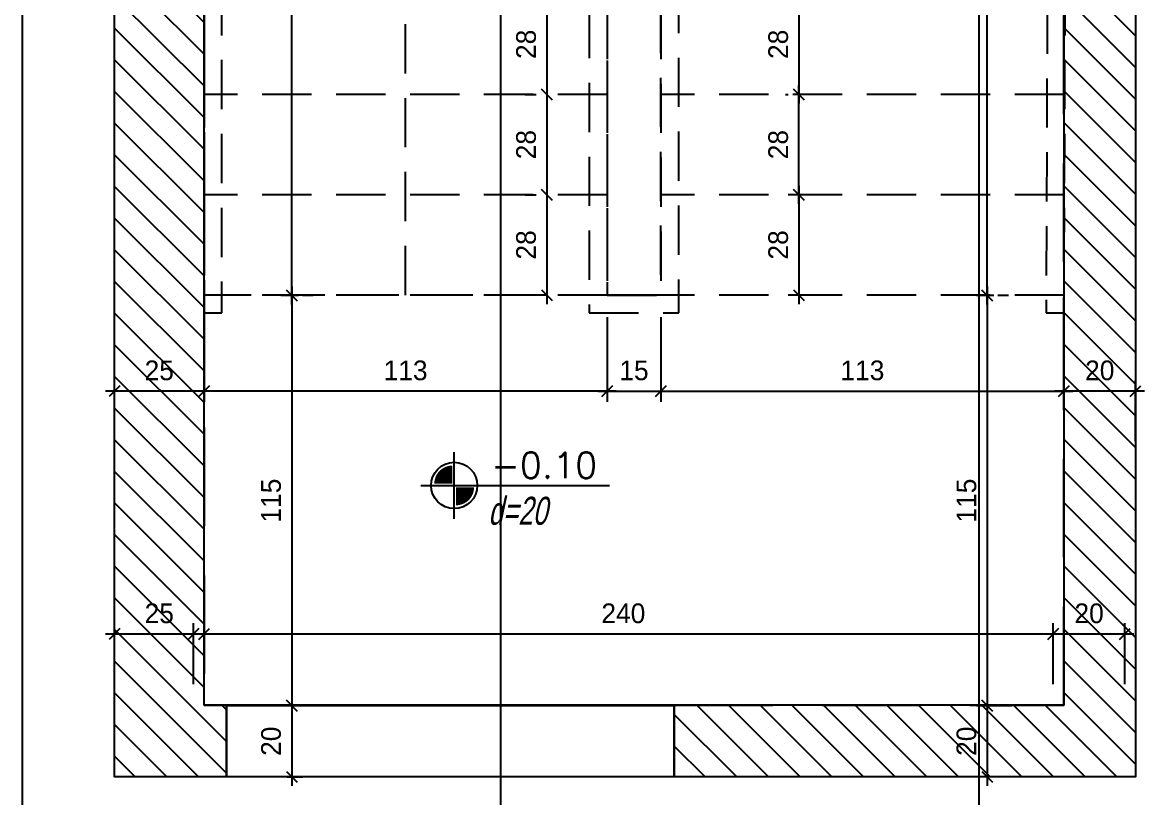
# Model space of a CAD drawing. Header units: inches. Extents: x -5298 to 11252, y 8210 to 22495.
# Drawn here: x 9445.4 to 9758.6, y 12667.8 to 12884.2 of the extents above; entities that cross this region are included whole.
import ezdxf
from ezdxf.enums import TextEntityAlignment as Align

# ---------------------------------------------------------------- set-up
doc = ezdxf.new("R2010")
doc.units = ezdxf.units.IN
doc.header["$LTSCALE"] = 55
doc.header["$MEASUREMENT"] = 0
doc.linetypes.add('DASHED2', pattern=[0.375, 0.25, -0.125])
doc.linetypes.add('HIDDEN', pattern=[0.375, 0.25, -0.125])
doc.layers.get('Defpoints').update_dxf_attribs({"color": 40})
for name, color, linetype in [('BEAM', 3, 'Continuous'), ('D7', 2, 'Continuous'), ('dim', 2, 'Continuous'), ('dim-50-v', 2, 'Continuous'), ('ENG_beton nifsak', 4, 'Continuous'), ('ENG_beton ole', 3, 'DASHED2'), ('HATCH', 8, 'Continuous'), ('V', 1, 'Continuous')]:
    doc.layers.add(name, color=color, linetype=linetype)
doc.styles.add('AA', font='hebtxt', dxfattribs={"width": 0.8, "oblique": 8})
doc.styles.add('HEBTXT', font='hebtxt-weld.shx')
doc.styles.add('ROMANS', font='romans')
doc.dimstyles.new('25', dxfattribs={"dimtxt": 5.5, "dimasz": 3, "dimexe": 3, "dimexo": 6, "dimgap": 3, "dimtad": 1, "dimdec": 0, "dimrnd": 0.5, "dimtxsty": 'HEBTXT', "dimblk1": 'OBLIQUE', "dimblk2": 'OBLIQUE', "dimsah": 1, "dimcen": 1, "dimdle": 2.5, "dimclre": 9, "dimclrt": 3, "dimazin": 3, "dimtfac": 1, "dimtdec": 0, "dimtix": 1, "dimtmove": 2, "dimatfit": 3, "dimldrblk": 'OBLIQUE'})

# ---------------------------------------------------------------- blocks, each defined once
blk = doc.blocks.new('_OBLIQUE')
at = {"color": 0, "linetype": 'ByBlock'}
blk.add_line((-0.5, -0.5), (0.5, 0.5), dxfattribs=at)
blk = doc.blocks.new('*D281')
at = {"layer": 'Defpoints', "color": 0, "linetype": 'Continuous', "transparency": 16777216}
for p in [(9471.08, 12713.48), (9471.08, 12693.48), (9496.08, 12693.48)]:
    blk.add_point(p, dxfattribs=at)
at = {"layer": 'dim-50-v', "color": 9, "linetype": 'Continuous', "lineweight": -2, "transparency": 16777216}
for p, q in [((9471.08, 12699.48), (9471.08, 12716.48)), ((9496.08, 12699.48), (9496.08, 12716.48))]:
    blk.add_line(p, q, dxfattribs=at)
at = {"layer": 'dim-50-v', "color": 0, "linetype": 'Continuous', "lineweight": -2, "transparency": 16777216}
blk.add_line((9498.58, 12713.48), (9468.58, 12713.48), dxfattribs=at)
at = {"layer": 'dim-50-v', "color": 0, "linetype": 'Continuous', "lineweight": -2, "transparency": 16777216, "xscale": 3, "yscale": 3, "zscale": 3, "rotation": 180}
blk.add_blockref('_OBLIQUE', (9471.08, 12713.48), dxfattribs=at)
at = {"layer": 'dim-50-v', "color": 0, "linetype": 'Continuous', "lineweight": -2, "transparency": 16777216, "xscale": 3, "yscale": 3, "zscale": 3}
blk.add_blockref('_OBLIQUE', (9496.08, 12713.48), dxfattribs=at)
at = {"layer": 'dim-50-v', "color": 3, "linetype": 'Continuous', "transparency": 16777216, "insert": (9483.58, 12719.23), "char_height": 5.5, "attachment_point": 5, "style": 'HEBTXT'}
blk.add_mtext('\\A1;25', dxfattribs=at)
blk = doc.blocks.new('*D282')
at = {"layer": 'Defpoints', "color": 0, "linetype": 'Continuous', "transparency": 16777216}
for p in [(9493.11, 12713.48), (9493.11, 12693.48, 0), (9733.11, 12693.48, 0)]:
    blk.add_point(p, dxfattribs=at)
at = {"layer": 'dim-50-v', "color": 9, "linetype": 'Continuous', "lineweight": -2, "transparency": 16777216}
for p, q in [((9493.11, 12699.48), (9493.11, 12716.48)), ((9733.11, 12699.48), (9733.11, 12716.48))]:
    blk.add_line(p, q, dxfattribs=at)
at = {"layer": 'dim-50-v', "color": 0, "linetype": 'Continuous', "lineweight": -2, "transparency": 16777216}
blk.add_line((9735.61, 12713.48), (9490.61, 12713.48), dxfattribs=at)
at = {"layer": 'dim-50-v', "color": 0, "linetype": 'Continuous', "lineweight": -2, "transparency": 16777216, "xscale": 3, "yscale": 3, "zscale": 3, "rotation": 180}
blk.add_blockref('_OBLIQUE', (9493.11, 12713.48), dxfattribs=at)
at = {"layer": 'dim-50-v', "color": 0, "linetype": 'Continuous', "lineweight": -2, "transparency": 16777216, "xscale": 3, "yscale": 3, "zscale": 3}
blk.add_blockref('_OBLIQUE', (9733.11, 12713.48), dxfattribs=at)
at = {"layer": 'dim-50-v', "color": 3, "linetype": 'Continuous', "transparency": 16777216, "insert": (9613.11, 12719.23), "char_height": 5.5, "attachment_point": 5, "style": 'HEBTXT'}
blk.add_mtext('\\A1;240', dxfattribs=at)
blk = doc.blocks.new('*D283')
at = {"layer": 'Defpoints', "color": 0, "linetype": 'Continuous', "transparency": 16777216}
for p in [(9733.11, 12713.48), (9733.11, 12693.48, 0), (9753.11, 12693.48)]:
    blk.add_point(p, dxfattribs=at)
at = {"layer": 'dim-50-v', "color": 9, "linetype": 'Continuous', "lineweight": -2, "transparency": 16777216}
for p, q in [((9733.11, 12699.48), (9733.11, 12716.48)), ((9753.11, 12699.48), (9753.11, 12716.48))]:
    blk.add_line(p, q, dxfattribs=at)
at = {"layer": 'dim-50-v', "color": 0, "linetype": 'Continuous', "lineweight": -2, "transparency": 16777216}
blk.add_line((9755.61, 12713.48), (9730.61, 12713.48), dxfattribs=at)
at = {"layer": 'dim-50-v', "color": 0, "linetype": 'Continuous', "lineweight": -2, "transparency": 16777216, "xscale": 3, "yscale": 3, "zscale": 3, "rotation": 180}
blk.add_blockref('_OBLIQUE', (9733.11, 12713.48), dxfattribs=at)
at = {"layer": 'dim-50-v', "color": 0, "linetype": 'Continuous', "lineweight": -2, "transparency": 16777216, "xscale": 3, "yscale": 3, "zscale": 3}
blk.add_blockref('_OBLIQUE', (9753.11, 12713.48), dxfattribs=at)
at = {"layer": 'dim-50-v', "color": 3, "linetype": 'Continuous', "transparency": 16777216, "insert": (9743.11, 12719.23), "char_height": 5.5, "attachment_point": 5, "style": 'HEBTXT'}
blk.add_mtext('\\A1;20', dxfattribs=at)
blk = doc.blocks.new('*D284')
at = {"layer": 'Defpoints', "color": 0, "linetype": 'Continuous', "transparency": 16777216}
for p in [(9714.64, 13031.98), (9714.64, 13031.98), (9714.64, 12807.98)]:
    blk.add_point(p, dxfattribs=at)
at = {"layer": 'dim-50-v', "color": 0, "linetype": 'Continuous', "lineweight": -2, "transparency": 16777216}
blk.add_line((9714.64, 12805.48), (9714.64, 13034.48), dxfattribs=at)
at = {"layer": 'dim-50-v', "color": 9, "linetype": 'Continuous', "lineweight": -2, "transparency": 16777216}
for p, q in [((9720.64, 13031.98), (9717.64, 13031.98)), ((9720.64, 12807.98), (9717.64, 12807.98))]:
    blk.add_line(p, q, dxfattribs=at)
at = {"layer": 'dim-50-v', "color": 0, "linetype": 'Continuous', "lineweight": -2, "transparency": 16777216, "xscale": 3, "yscale": 3, "zscale": 3}
for p, rotation in [((9714.64, 13031.98), 90), ((9714.64, 12807.98), 270)]:
    blk.add_blockref('_OBLIQUE', p, dxfattribs=dict(at, rotation=rotation))
at = {"layer": 'dim-50-v', "color": 3, "linetype": 'Continuous', "transparency": 16777216, "insert": (9708.89, 12919.98), "char_height": 5.5, "attachment_point": 5, "rotation": 90, "style": 'HEBTXT'}
blk.add_mtext('\\A1;8*28=224', dxfattribs=at)
blk = doc.blocks.new('*D286')
at = {"layer": 'Defpoints', "color": 0, "linetype": 'Continuous', "transparency": 16777216}
for p in [(9722.56, 12807.98, 0), (9714.64, 12693.48), (9727.56, 12693.48, 0)]:
    blk.add_point(p, dxfattribs=at)
at = {"layer": 'dim-50-v', "color": 0, "linetype": 'Continuous', "lineweight": -2, "transparency": 16777216}
blk.add_line((9714.64, 12810.48), (9714.64, 12690.98), dxfattribs=at)
at = {"layer": 'dim-50-v', "color": 9, "linetype": 'Continuous', "lineweight": -2, "transparency": 16777216}
for p, q in [((9716.56, 12807.98), (9711.64, 12807.98)), ((9721.56, 12693.48), (9711.64, 12693.48))]:
    blk.add_line(p, q, dxfattribs=at)
at = {"layer": 'dim-50-v', "color": 0, "linetype": 'Continuous', "lineweight": -2, "transparency": 16777216, "xscale": 3, "yscale": 3, "zscale": 3}
for p, rotation in [((9714.64, 12807.98), 90), ((9714.64, 12693.48), 270)]:
    blk.add_blockref('_OBLIQUE', p, dxfattribs=dict(at, rotation=rotation))
at = {"layer": 'dim-50-v', "color": 3, "linetype": 'Continuous', "transparency": 16777216, "insert": (9708.89, 12750.73), "char_height": 5.5, "attachment_point": 5, "rotation": 90, "style": 'HEBTXT'}
blk.add_mtext('\\A1;115', dxfattribs=at)
blk = doc.blocks.new('*D287')
at = {"layer": 'Defpoints', "color": 0, "linetype": 'Continuous', "transparency": 16777216}
for p in [(9520.55, 13031.98), (9520.55, 13031.98), (9520.55, 12807.98)]:
    blk.add_point(p, dxfattribs=at)
at = {"layer": 'dim-50-v', "color": 0, "linetype": 'Continuous', "lineweight": -2, "transparency": 16777216}
blk.add_line((9520.55, 12805.48), (9520.55, 13034.48), dxfattribs=at)
at = {"layer": 'dim-50-v', "color": 9, "linetype": 'Continuous', "lineweight": -2, "transparency": 16777216}
for p, q in [((9526.55, 13031.98), (9523.55, 13031.98)), ((9526.55, 12807.98), (9523.55, 12807.98))]:
    blk.add_line(p, q, dxfattribs=at)
at = {"layer": 'dim-50-v', "color": 0, "linetype": 'Continuous', "lineweight": -2, "transparency": 16777216, "xscale": 3, "yscale": 3, "zscale": 3}
for p, rotation in [((9520.55, 13031.98), 90), ((9520.55, 12807.98), 270)]:
    blk.add_blockref('_OBLIQUE', p, dxfattribs=dict(at, rotation=rotation))
at = {"layer": 'dim-50-v', "color": 3, "linetype": 'Continuous', "transparency": 16777216, "insert": (9514.8, 12919.98), "char_height": 5.5, "attachment_point": 5, "rotation": 90, "style": 'HEBTXT'}
blk.add_mtext('\\A1;8*28=224', dxfattribs=at)
blk = doc.blocks.new('*D289')
at = {"layer": 'Defpoints', "color": 0, "linetype": 'Continuous', "transparency": 16777216}
for p in [(9528.46, 12807.98, 0), (9520.55, 12693.48), (9533.47, 12693.48, 0)]:
    blk.add_point(p, dxfattribs=at)
at = {"layer": 'dim-50-v', "color": 0, "linetype": 'Continuous', "lineweight": -2, "transparency": 16777216}
blk.add_line((9520.55, 12810.48), (9520.55, 12690.98), dxfattribs=at)
at = {"layer": 'dim-50-v', "color": 9, "linetype": 'Continuous', "lineweight": -2, "transparency": 16777216}
for p, q in [((9522.46, 12807.98), (9517.55, 12807.98)), ((9527.47, 12693.48), (9517.55, 12693.48))]:
    blk.add_line(p, q, dxfattribs=at)
at = {"layer": 'dim-50-v', "color": 0, "linetype": 'Continuous', "lineweight": -2, "transparency": 16777216, "xscale": 3, "yscale": 3, "zscale": 3}
for p, rotation in [((9520.55, 12807.98), 90), ((9520.55, 12693.48), 270)]:
    blk.add_blockref('_OBLIQUE', p, dxfattribs=dict(at, rotation=rotation))
at = {"layer": 'dim-50-v', "color": 3, "linetype": 'Continuous', "transparency": 16777216, "insert": (9514.8, 12750.73), "char_height": 5.5, "attachment_point": 5, "rotation": 90, "style": 'HEBTXT'}
blk.add_mtext('\\A1;115', dxfattribs=at)
blk = doc.blocks.new('*D290')
at = {"layer": 'Defpoints', "color": 0, "linetype": 'Continuous', "transparency": 16777216}
for p in [(9496.08, 12807.98, 0), (9471.08, 12781.3), (9471.08, 12761.3)]:
    blk.add_point(p, dxfattribs=at)
at = {"layer": 'dim-50-v', "color": 9, "linetype": 'Continuous', "lineweight": -2, "transparency": 16777216}
for p, q in [((9496.08, 12801.98), (9496.08, 12778.3)), ((9471.08, 12767.3), (9471.08, 12784.3))]:
    blk.add_line(p, q, dxfattribs=at)
at = {"layer": 'dim-50-v', "color": 0, "linetype": 'Continuous', "lineweight": -2, "transparency": 16777216}
blk.add_line((9498.58, 12781.3), (9468.58, 12781.3), dxfattribs=at)
at = {"layer": 'dim-50-v', "color": 0, "linetype": 'Continuous', "lineweight": -2, "transparency": 16777216, "xscale": 3, "yscale": 3, "zscale": 3, "rotation": 180}
blk.add_blockref('_OBLIQUE', (9471.08, 12781.3), dxfattribs=at)
at = {"layer": 'dim-50-v', "color": 0, "linetype": 'Continuous', "lineweight": -2, "transparency": 16777216, "xscale": 3, "yscale": 3, "zscale": 3}
blk.add_blockref('_OBLIQUE', (9496.08, 12781.3), dxfattribs=at)
at = {"layer": 'dim-50-v', "color": 3, "linetype": 'Continuous', "transparency": 16777216, "insert": (9483.58, 12787.05), "char_height": 5.5, "attachment_point": 5, "style": 'HEBTXT'}
blk.add_mtext('\\A1;25', dxfattribs=at)
blk = doc.blocks.new('*D291')
at = {"layer": 'Defpoints', "color": 0, "linetype": 'Continuous', "transparency": 16777216}
for p in [(9496.08, 12807.98, 0), (9608.58, 12807.98, 0), (9496.08, 12781.3)]:
    blk.add_point(p, dxfattribs=at)
at = {"layer": 'dim-50-v', "color": 9, "linetype": 'Continuous', "lineweight": -2, "transparency": 16777216}
for p, q in [((9496.08, 12801.98), (9496.08, 12778.3)), ((9608.58, 12801.98), (9608.58, 12778.3))]:
    blk.add_line(p, q, dxfattribs=at)
at = {"layer": 'dim-50-v', "color": 0, "linetype": 'Continuous', "lineweight": -2, "transparency": 16777216}
blk.add_line((9611.08, 12781.3), (9493.58, 12781.3), dxfattribs=at)
at = {"layer": 'dim-50-v', "color": 0, "linetype": 'Continuous', "lineweight": -2, "transparency": 16777216, "xscale": 3, "yscale": 3, "zscale": 3, "rotation": 180}
blk.add_blockref('_OBLIQUE', (9496.08, 12781.3), dxfattribs=at)
at = {"layer": 'dim-50-v', "color": 0, "linetype": 'Continuous', "lineweight": -2, "transparency": 16777216, "xscale": 3, "yscale": 3, "zscale": 3}
blk.add_blockref('_OBLIQUE', (9608.58, 12781.3), dxfattribs=at)
at = {"layer": 'dim-50-v', "color": 3, "linetype": 'Continuous', "transparency": 16777216, "insert": (9552.33, 12787.05), "char_height": 5.5, "attachment_point": 5, "style": 'HEBTXT'}
blk.add_mtext('\\A1;113', dxfattribs=at)
blk = doc.blocks.new('*D292')
at = {"layer": 'Defpoints', "color": 0, "linetype": 'Continuous', "transparency": 16777216}
for p in [(9736.08, 12807.98, 0), (9736.08, 12781.3), (9756.08, 12761.3)]:
    blk.add_point(p, dxfattribs=at)
at = {"layer": 'dim-50-v', "color": 9, "linetype": 'Continuous', "lineweight": -2, "transparency": 16777216}
for p, q in [((9736.08, 12801.98), (9736.08, 12778.3)), ((9756.08, 12767.3), (9756.08, 12784.3))]:
    blk.add_line(p, q, dxfattribs=at)
at = {"layer": 'dim-50-v', "color": 0, "linetype": 'Continuous', "lineweight": -2, "transparency": 16777216}
blk.add_line((9758.58, 12781.3), (9733.58, 12781.3), dxfattribs=at)
at = {"layer": 'dim-50-v', "color": 0, "linetype": 'Continuous', "lineweight": -2, "transparency": 16777216, "xscale": 3, "yscale": 3, "zscale": 3, "rotation": 180}
blk.add_blockref('_OBLIQUE', (9736.08, 12781.3), dxfattribs=at)
at = {"layer": 'dim-50-v', "color": 0, "linetype": 'Continuous', "lineweight": -2, "transparency": 16777216, "xscale": 3, "yscale": 3, "zscale": 3}
blk.add_blockref('_OBLIQUE', (9756.08, 12781.3), dxfattribs=at)
at = {"layer": 'dim-50-v', "color": 3, "linetype": 'Continuous', "transparency": 16777216, "insert": (9746.08, 12787.05), "char_height": 5.5, "attachment_point": 5, "style": 'HEBTXT'}
blk.add_mtext('\\A1;20', dxfattribs=at)
blk = doc.blocks.new('*D293')
at = {"layer": 'Defpoints', "color": 0, "linetype": 'Continuous', "transparency": 16777216}
for p in [(9608.58, 12807.98, 0), (9623.58, 12807.98, 0), (9623.58, 12781.3)]:
    blk.add_point(p, dxfattribs=at)
at = {"layer": 'dim-50-v', "color": 9, "linetype": 'Continuous', "lineweight": -2, "transparency": 16777216}
for p, q in [((9608.58, 12801.98), (9608.58, 12778.3)), ((9623.58, 12801.98), (9623.58, 12778.3))]:
    blk.add_line(p, q, dxfattribs=at)
at = {"layer": 'dim-50-v', "color": 0, "linetype": 'Continuous', "lineweight": -2, "transparency": 16777216}
blk.add_line((9606.08, 12781.3), (9626.08, 12781.3), dxfattribs=at)
at = {"layer": 'dim-50-v', "color": 0, "linetype": 'Continuous', "lineweight": -2, "transparency": 16777216, "xscale": 3, "yscale": 3, "zscale": 3, "rotation": 180}
blk.add_blockref('_OBLIQUE', (9608.58, 12781.3), dxfattribs=at)
at = {"layer": 'dim-50-v', "color": 0, "linetype": 'Continuous', "lineweight": -2, "transparency": 16777216, "xscale": 3, "yscale": 3, "zscale": 3}
blk.add_blockref('_OBLIQUE', (9623.58, 12781.3), dxfattribs=at)
at = {"layer": 'dim-50-v', "color": 3, "linetype": 'Continuous', "transparency": 16777216, "insert": (9616.08, 12787.05), "char_height": 5.5, "attachment_point": 5, "style": 'HEBTXT'}
blk.add_mtext('\\A1;15', dxfattribs=at)
blk = doc.blocks.new('*D294')
at = {"layer": 'Defpoints', "color": 0, "linetype": 'Continuous', "transparency": 16777216}
for p in [(9623.58, 12807.98, 0), (9736.08, 12807.98, 0), (9736.08, 12781.3)]:
    blk.add_point(p, dxfattribs=at)
at = {"layer": 'dim-50-v', "color": 9, "linetype": 'Continuous', "lineweight": -2, "transparency": 16777216}
for p, q in [((9623.58, 12801.98), (9623.58, 12778.3)), ((9736.08, 12801.98), (9736.08, 12778.3))]:
    blk.add_line(p, q, dxfattribs=at)
at = {"layer": 'dim-50-v', "color": 0, "linetype": 'Continuous', "lineweight": -2, "transparency": 16777216}
blk.add_line((9621.08, 12781.3), (9738.58, 12781.3), dxfattribs=at)
at = {"layer": 'dim-50-v', "color": 0, "linetype": 'Continuous', "lineweight": -2, "transparency": 16777216, "xscale": 3, "yscale": 3, "zscale": 3, "rotation": 180}
blk.add_blockref('_OBLIQUE', (9623.58, 12781.3), dxfattribs=at)
at = {"layer": 'dim-50-v', "color": 0, "linetype": 'Continuous', "lineweight": -2, "transparency": 16777216, "xscale": 3, "yscale": 3, "zscale": 3}
blk.add_blockref('_OBLIQUE', (9736.08, 12781.3), dxfattribs=at)
at = {"layer": 'dim-50-v', "color": 3, "linetype": 'Continuous', "transparency": 16777216, "insert": (9679.83, 12787.05), "char_height": 5.5, "attachment_point": 5, "style": 'HEBTXT'}
blk.add_mtext('\\A1;113', dxfattribs=at)
blk = doc.blocks.new('*D295')
at = {"layer": 'Defpoints', "color": 0, "linetype": 'Continuous', "transparency": 16777216}
for p in [(9727.56, 12693.48, 0), (9712.94, 12673.61, 0), (9714.64, 12673.61)]:
    blk.add_point(p, dxfattribs=at)
at = {"layer": 'dim-50-v', "color": 0, "linetype": 'Continuous', "lineweight": -2, "transparency": 16777216}
blk.add_line((9714.64, 12695.98), (9714.64, 12671.11), dxfattribs=at)
at = {"layer": 'dim-50-v', "color": 9, "linetype": 'Continuous', "lineweight": -2, "transparency": 16777216}
for p, q in [((9721.56, 12693.48), (9711.64, 12693.48)), ((9718.94, 12673.61), (9717.64, 12673.61))]:
    blk.add_line(p, q, dxfattribs=at)
at = {"layer": 'dim-50-v', "color": 0, "linetype": 'Continuous', "lineweight": -2, "transparency": 16777216, "xscale": 3, "yscale": 3, "zscale": 3}
for p, rotation in [((9714.64, 12693.48), 90), ((9714.64, 12673.61), 270)]:
    blk.add_blockref('_OBLIQUE', p, dxfattribs=dict(at, rotation=rotation))
at = {"layer": 'dim-50-v', "color": 3, "linetype": 'Continuous', "transparency": 16777216, "insert": (9708.89, 12683.55), "char_height": 5.5, "attachment_point": 5, "rotation": 90, "style": 'HEBTXT'}
blk.add_mtext('\\A1;20', dxfattribs=at)
blk = doc.blocks.new('*D297')
at = {"layer": 'Defpoints', "color": 0, "linetype": 'Continuous', "transparency": 16777216}
for p in [(9533.47, 12693.48, 0), (9513.26, 12673.61, 0), (9520.55, 12673.61, 0)]:
    blk.add_point(p, dxfattribs=at)
at = {"layer": 'dim-50-v', "color": 0, "linetype": 'Continuous', "lineweight": -2, "transparency": 16777216}
blk.add_line((9520.55, 12695.98, 0), (9520.55, 12671.11, 0), dxfattribs=at)
at = {"layer": 'dim-50-v', "color": 9, "linetype": 'Continuous', "lineweight": -2, "transparency": 16777216}
for p, q in [((9527.47, 12693.48, 0), (9517.55, 12693.48, 0)), ((9519.26, 12673.61, 0), (9523.55, 12673.61, 0))]:
    blk.add_line(p, q, dxfattribs=at)
at = {"layer": 'dim-50-v', "color": 0, "linetype": 'Continuous', "lineweight": -2, "transparency": 16777216, "xscale": 3, "yscale": 3, "zscale": 3}
for p, rotation in [((9520.55, 12693.48, 0), 90), ((9520.55, 12673.61, 0), 270)]:
    blk.add_blockref('_OBLIQUE', p, dxfattribs=dict(at, rotation=rotation))
at = {"layer": 'dim-50-v', "color": 3, "linetype": 'Continuous', "transparency": 16777216, "insert": (9514.8, 12683.55, 0), "char_height": 5.5, "attachment_point": 5, "rotation": 90, "style": 'HEBTXT'}
blk.add_mtext('\\A1;20', dxfattribs=at)
blk = doc.blocks.new('*D303')
at = {"layer": 'Defpoints', "color": 0, "linetype": 'Continuous', "transparency": 16777216}
for p in [(9588.82, 12892.11, 0), (9591.73, 12864.11, 0), (9591.73, 12864.11)]:
    blk.add_point(p, dxfattribs=at)
at = {"layer": 'dim-50-v', "color": 0, "linetype": 'Continuous', "lineweight": -2, "transparency": 16777216}
blk.add_line((9591.73, 12894.61), (9591.73, 12861.61), dxfattribs=at)
at = {"layer": 'dim-50-v', "color": 9, "linetype": 'Continuous', "lineweight": -2, "transparency": 16777216}
for p, q in [((9594.82, 12892.11), (9594.73, 12892.11)), ((9585.73, 12864.11), (9588.73, 12864.11))]:
    blk.add_line(p, q, dxfattribs=at)
at = {"layer": 'dim-50-v', "color": 0, "linetype": 'Continuous', "lineweight": -2, "transparency": 16777216, "xscale": 3, "yscale": 3, "zscale": 3}
for p, rotation in [((9591.73, 12892.11), 90), ((9591.73, 12864.11), 270)]:
    blk.add_blockref('_OBLIQUE', p, dxfattribs=dict(at, rotation=rotation))
at = {"layer": 'dim-50-v', "color": 3, "linetype": 'Continuous', "transparency": 16777216, "insert": (9585.98, 12878.11), "char_height": 5.5, "attachment_point": 5, "rotation": 90, "style": 'HEBTXT'}
blk.add_mtext('\\A1;28', dxfattribs=at)
blk = doc.blocks.new('*D304')
at = {"layer": 'Defpoints', "color": 0, "linetype": 'Continuous', "transparency": 16777216}
for p in [(9591.73, 12864.11, 0), (9591.73, 12836.11, 0), (9591.73, 12836.11)]:
    blk.add_point(p, dxfattribs=at)
at = {"layer": 'dim-50-v', "color": 0, "linetype": 'Continuous', "lineweight": -2, "transparency": 16777216}
blk.add_line((9591.73, 12866.61), (9591.73, 12833.61), dxfattribs=at)
at = {"layer": 'dim-50-v', "color": 9, "linetype": 'Continuous', "lineweight": -2, "transparency": 16777216}
for p, q in [((9585.73, 12864.11), (9588.73, 12864.11)), ((9585.73, 12836.11), (9588.73, 12836.11))]:
    blk.add_line(p, q, dxfattribs=at)
at = {"layer": 'dim-50-v', "color": 0, "linetype": 'Continuous', "lineweight": -2, "transparency": 16777216, "xscale": 3, "yscale": 3, "zscale": 3}
for p, rotation in [((9591.73, 12864.11), 90), ((9591.73, 12836.11), 270)]:
    blk.add_blockref('_OBLIQUE', p, dxfattribs=dict(at, rotation=rotation))
at = {"layer": 'dim-50-v', "color": 3, "linetype": 'Continuous', "transparency": 16777216, "insert": (9585.98, 12850.11), "char_height": 5.5, "attachment_point": 5, "rotation": 90, "style": 'HEBTXT'}
blk.add_mtext('\\A1;28', dxfattribs=at)
blk = doc.blocks.new('*D305')
at = {"layer": 'Defpoints', "color": 0, "linetype": 'Continuous', "transparency": 16777216}
for p in [(9591.73, 12836.11, 0), (9588.73, 12808.11, 0), (9591.73, 12808.11)]:
    blk.add_point(p, dxfattribs=at)
at = {"layer": 'dim-50-v', "color": 0, "linetype": 'Continuous', "lineweight": -2, "transparency": 16777216}
blk.add_line((9591.73, 12838.61), (9591.73, 12805.61), dxfattribs=at)
at = {"layer": 'dim-50-v', "color": 9, "linetype": 'Continuous', "lineweight": -2, "transparency": 16777216}
blk.add_line((9585.73, 12836.11), (9588.73, 12836.11), dxfattribs=at)
at = {"layer": 'dim-50-v', "color": 0, "linetype": 'Continuous', "lineweight": -2, "transparency": 16777216, "xscale": 3, "yscale": 3, "zscale": 3}
for p, rotation in [((9591.73, 12836.11), 90), ((9591.73, 12808.11), 270)]:
    blk.add_blockref('_OBLIQUE', p, dxfattribs=dict(at, rotation=rotation))
at = {"layer": 'dim-50-v', "color": 3, "linetype": 'Continuous', "transparency": 16777216, "insert": (9585.98, 12822.11), "char_height": 5.5, "attachment_point": 5, "rotation": 90, "style": 'HEBTXT'}
blk.add_mtext('\\A1;28', dxfattribs=at)
blk = doc.blocks.new('*D311')
at = {"layer": 'Defpoints', "color": 0, "linetype": 'Continuous', "transparency": 16777216}
for p in [(9662.1, 12892.11, 0), (9662.1, 12864.11), (9664.41, 12864.11, 0)]:
    blk.add_point(p, dxfattribs=at)
at = {"layer": 'dim-50-v', "color": 0, "linetype": 'Continuous', "lineweight": -2, "transparency": 16777216}
blk.add_line((9662.1, 12894.61), (9662.1, 12861.61), dxfattribs=at)
at = {"layer": 'dim-50-v', "color": 9, "linetype": 'Continuous', "lineweight": -2, "transparency": 16777216}
for p, q in [((9668.1, 12892.11), (9665.1, 12892.11)), ((9658.41, 12864.11), (9659.1, 12864.11))]:
    blk.add_line(p, q, dxfattribs=at)
at = {"layer": 'dim-50-v', "color": 0, "linetype": 'Continuous', "lineweight": -2, "transparency": 16777216, "xscale": 3, "yscale": 3, "zscale": 3}
for p, rotation in [((9662.1, 12892.11), 90), ((9662.1, 12864.11), 270)]:
    blk.add_blockref('_OBLIQUE', p, dxfattribs=dict(at, rotation=rotation))
at = {"layer": 'dim-50-v', "color": 3, "linetype": 'Continuous', "transparency": 16777216, "insert": (9656.35, 12878.11), "char_height": 5.5, "attachment_point": 5, "rotation": 90, "style": 'HEBTXT'}
blk.add_mtext('\\A1;28', dxfattribs=at)
blk = doc.blocks.new('*D312')
at = {"layer": 'Defpoints', "color": 0, "linetype": 'Continuous', "transparency": 16777216}
for p in [(9666.69, 12836.11, 0), (9662.1, 12808.11), (9666.63, 12808.11, 0)]:
    blk.add_point(p, dxfattribs=at)
at = {"layer": 'dim-50-v', "color": 0, "linetype": 'Continuous', "lineweight": -2, "transparency": 16777216}
blk.add_line((9662.1, 12838.61), (9662.1, 12805.61), dxfattribs=at)
at = {"layer": 'dim-50-v', "color": 9, "linetype": 'Continuous', "lineweight": -2, "transparency": 16777216}
for p, q in [((9660.69, 12836.11), (9659.1, 12836.11)), ((9660.63, 12808.11), (9659.1, 12808.11))]:
    blk.add_line(p, q, dxfattribs=at)
at = {"layer": 'dim-50-v', "color": 0, "linetype": 'Continuous', "lineweight": -2, "transparency": 16777216, "xscale": 3, "yscale": 3, "zscale": 3}
for p, rotation in [((9662.1, 12836.11), 90), ((9662.1, 12808.11), 270)]:
    blk.add_blockref('_OBLIQUE', p, dxfattribs=dict(at, rotation=rotation))
at = {"layer": 'dim-50-v', "color": 3, "linetype": 'Continuous', "transparency": 16777216, "insert": (9656.35, 12822.11), "char_height": 5.5, "attachment_point": 5, "rotation": 90, "style": 'HEBTXT'}
blk.add_mtext('\\A1;28', dxfattribs=at)
blk = doc.blocks.new('PL')
at = {"linetype": 'ByBlock'}
for p, q in [((0, -0.2583), (0, 0.2583)), ((-0.2583, 0), (1.2044, 0))]:
    blk.add_line(p, q, dxfattribs=at)
at = {"color": 4, "const_width": 0.1404}
for points in [[(-0.014, 0.084, 0.414214), (-0.084, 0.014, 1)], [(0.014, -0.084, 0.414214), (0.084, -0.014, 1)]]:
    blk.add_lwpolyline(points, format="xyb", dxfattribs=at)
at = {"linetype": 'ByBlock'}
blk.add_circle((0, 0), 0.1793, dxfattribs=at)
at = {"style": 'ROMANS'}
blk.add_attdef('LEVEL', text='', height=0.2, dxfattribs=at).set_placement((0.6976, 0.1567), align=Align.MIDDLE)
blk = doc.blocks.new('*D1525')
at = {"layer": 'Defpoints', "color": 0, "linetype": 'Continuous', "transparency": 16777216}
for p in [(9662.1, 12864.11), (9662.1, 12864.11), (9666.69, 12836.11, 0)]:
    blk.add_point(p, dxfattribs=at)
at = {"layer": 'dim-50-v', "color": 0, "linetype": 'Continuous', "lineweight": -2, "transparency": 16777216}
blk.add_line((9662.1, 12833.61), (9662.1, 12866.61), dxfattribs=at)
at = {"layer": 'dim-50-v', "color": 9, "linetype": 'Continuous', "lineweight": -2, "transparency": 16777216}
for p, q in [((9668.1, 12864.11), (9665.1, 12864.11)), ((9660.69, 12836.11), (9659.1, 12836.11))]:
    blk.add_line(p, q, dxfattribs=at)
at = {"layer": 'dim-50-v', "color": 0, "linetype": 'Continuous', "lineweight": -2, "transparency": 16777216, "xscale": 3, "yscale": 3, "zscale": 3}
for p, rotation in [((9662.1, 12864.11), 90), ((9662.1, 12836.11), 270)]:
    blk.add_blockref('_OBLIQUE', p, dxfattribs=dict(at, rotation=rotation))
at = {"layer": 'dim-50-v', "color": 3, "linetype": 'Continuous', "transparency": 16777216, "insert": (9656.35, 12850.11), "char_height": 5.5, "attachment_point": 5, "rotation": 90, "style": 'HEBTXT'}
blk.add_mtext('\\A1;28', dxfattribs=at)
blk = doc.blocks.new('bak gr')
at = {"layer": 'ENG_beton nifsak', "ltscale": 5, "elevation": 0}
blk.add_lwpolyline([(11920.32, 13141.18), (11920.32, 12611.18), (11635.32, 12611.18), (11635.32, 13141.18)], close=True, dxfattribs=at)
blk.add_lwpolyline([(11660.32, 13121.18), (11900.32, 13121.18), (11900.32, 12631.18), (11660.32, 12631.18), (11660.32, 13121.18)], dxfattribs=at)

msp = doc.modelspace()

# ---------------------------------------------------------------- hatches: boundary and pattern name
at = {"layer": 'HATCH', "linetype": 'Continuous', "transparency": 33554687}
h = msp.add_hatch(dxfattribs=at)
h.set_pattern_fill('ANSI31', color=256, scale=50, angle=270)
h.set_pattern_definition([(315, (-788.872, -960.91), (4.4194174, 4.4194174), [])])
h.paths.add_polyline_path([(9496.084, 13183.614), (9736.084, 13183.614), (9736.084, 12693.614), (9627.32, 12693.614), (9627.32, 12673.614), (9756.084, 12673.614), (9756.084, 13203.614), (9471.084, 13203.614), (9471.084, 12673.614), (9502.32, 12673.614), (9502.32, 12693.614), (9496.084, 12693.614)])

# ---------------------------------------------------------------- linework, layer by layer
at = {"layer": 'BEAM', "color": 5}
for p, q in [((9445.389, 11513.244), (9445.389, 18236.017)), ((9578.883, 11513.244), (9578.883, 18236.017)), ((9712.377, 11513.244), (9712.377, 18236.017))]:
    msp.add_line(p, q, dxfattribs=at)
at = {"layer": 'BEAM', "color": 2, "linetype": 'Continuous', "elevation": 0}
msp.add_lwpolyline([(9502.32, 12693.485), (9627.32, 12693.485), (9627.32, 12673.614), (9502.32, 12673.614)], close=True, dxfattribs=at)
at = {"layer": 'ENG_beton ole', "ltscale": 2}
for p, q in [((9471.084, 12673.614, 0), (9471.084, 13203.614, 0)), ((9756.084, 13203.614), (9756.084, 12673.614, 0)), ((9496.084, 12693.614, 0), (9496.084, 13183.614, 0)), ((9496.084, 13183.614, 0), (9496.084, 12693.614, 0)), ((9736.084, 12693.614, 0), (9736.084, 13183.614, 0)), ((9502.32, 12693.614, 0), (9496.084, 12693.614, 0)), ((9496.084, 12693.614, 0), (9502.32, 12693.614, 0)), ((9502.32, 12693.614, 0), (9502.32, 12673.614, 0)), ((9627.32, 12673.614, 0), (9627.32, 12693.614, 0)), ((9627.32, 12693.614, 0), (9736.084, 12693.614, 0)), ((9502.32, 12673.614, 0), (9471.084, 12673.614, 0)), ((9756.084, 12673.614, 0), (9627.32, 12673.614, 0))]:
    msp.add_line(p, q, dxfattribs=at)
at = {"layer": 'V', "linetype": 'HIDDEN'}
for p, q in [((9608.584, 13032.114, 0), (9608.584, 12808.114, 0)), ((9623.584, 13032.114, 0), (9623.584, 12808.114, 0)), ((9736.084, 12864.114, 0), (9623.584, 12864.114, 0)), ((9736.084, 12836.114, 0), (9623.584, 12836.114, 0)), ((9736.084, 12808.114, 0), (9496.084, 12808.114, 0)), ((9623.584, 12808.114, 0), (9608.584, 12808.114, 0)), ((9736.084, 12808.114, 0), (9623.584, 12808.114, 0))]:
    msp.add_line(p, q, dxfattribs=at)
at = {"layer": 'V', "linetype": 'HIDDEN', "elevation": 0, "flags": 128}
for points in [[(9496.084, 12803.114), (9501.084, 12803.114), (9501.084, 13037.114), (9496.084, 13037.114)], [(9603.581, 12803.117), (9628.581, 12803.117), (9628.584, 13037.114), (9603.584, 13037.114)], [(9731.081, 12803.117), (9736.081, 12803.117), (9737.055, 13037.114), (9732.055, 13037.114)], [(9608.581, 12808.117), (9623.581, 12808.117), (9623.584, 13032.114), (9608.584, 13032.114)]]:
    msp.add_lwpolyline(points, close=True, dxfattribs=at)
for points in [[(9552.334, 12808.114), (9552.334, 13032.114)], [(9608.584, 12864.114), (9496.084, 12864.114)], [(9608.584, 12836.114), (9496.084, 12836.114)], [(9608.584, 12808.114), (9496.084, 12808.114)]]:
    msp.add_lwpolyline(points, dxfattribs=at)

# ---------------------------------------------------------------- block references
at = {"layer": 'D7', "xscale": 36, "yscale": 36, "zscale": 36}
msp.add_blockref('PL', (9565.897, 12754.965), dxfattribs=at).add_auto_attribs({'LEVEL': '-0.10'})
at = {"layer": 'dim', "color": 2, "linetype": 'Continuous'}
msp.add_blockref('bak gr', (-2164.238, 62.433, 0), dxfattribs=at)

# ---------------------------------------------------------------- texts
at = {"layer": 'D7', "style": 'AA', "oblique": 12, "width": 0.7}
msp.add_text('d=20', height=7.8, dxfattribs=at).set_placement((9575.43, 12743.993))

# ---------------------------------------------------------------- dimensions: what is measured, and where the dimension line sits
at = {"layer": 'dim-50-v', "linetype": 'Continuous'}
for base, p1, p2, picture, middle in [((9520.547, 13031.985, 0), (9520.547, 12807.985, 0), (9520.547, 13031.985, 0), '*D287', (9514.797, 12919.985, 0)), ((9714.641, 13031.985, 0), (9714.641, 12807.985, 0), (9714.641, 13031.985, 0), '*D284', (9708.891, 12919.985, 0))]:
    dim = msp.add_linear_dim(base=base, p1=p1, p2=p2, angle=90, text='8*28=<>', dimstyle='25', dxfattribs=at)
    dim.commit()
    dim.dimension.update_dxf_attribs({"geometry": picture, "text_midpoint": middle})
for base, p1, p2, picture, middle in [((9591.733, 12864.114), (9588.818, 12892.114, 0), (9591.733, 12864.114, 0), '*D303', (9585.983, 12878.114)), ((9662.102, 12864.114), (9662.102, 12892.114, 0), (9664.406, 12864.114, 0), '*D311', (9656.352, 12878.114)), ((9591.733, 12836.114), (9591.733, 12864.114, 0), (9591.733, 12836.114, 0), '*D304', (9585.983, 12850.114)), ((9591.733, 12808.114), (9591.733, 12836.114, 0), (9588.733, 12808.114, 0), '*D305', (9585.983, 12822.114)), ((9662.102, 12808.114), (9666.686, 12836.114, 0), (9666.629, 12808.114, 0), '*D312', (9656.352, 12822.114)), ((9520.5474, 12693.4847, 0), (9528.4623, 12807.985, 0), (9533.468, 12693.4847, 0), '*D289', (9514.7974, 12750.7348, 0)), ((9714.6408, 12693.4847, 0), (9722.5557, 12807.985, 0), (9727.5614, 12693.4847, 0), '*D286', (9708.8908, 12750.7348, 0)), ((9520.547, 12673.614, 0), (9533.468, 12693.485, 0), (9513.258, 12673.614, 0), '*D297', (9514.797, 12683.55, 0)), ((9714.641, 12673.614, 0), (9727.561, 12693.485, 0), (9712.943, 12673.614, 0), '*D295', (9708.891, 12683.55, 0))]:
    dim = msp.add_linear_dim(base=base, p1=p1, p2=p2, angle=90, dimstyle='25', dxfattribs=at)
    dim.commit()
    dim.dimension.update_dxf_attribs({"geometry": picture, "text_midpoint": middle})
at = {"layer": 'dim-50-v', "color": 2, "linetype": 'Continuous'}
dim = msp.add_linear_dim(base=(9662.102, 12864.114), p1=(9666.686, 12836.114, 0), p2=(9662.102, 12864.114), angle=90, dimstyle='25', dxfattribs=at)
dim.commit()
dim.dimension.update_dxf_attribs({"geometry": '*D1525', "text_midpoint": (9656.352, 12850.114)})
at = {"layer": 'dim-50-v', "linetype": 'Continuous'}
for base, p1, p2, picture, middle in [((9471.085, 12781.304, 0), (9496.08, 12807.985, 0), (9471.085, 12761.304, 0), '*D290', (9483.582, 12787.054, 0)), ((9496.0798771, 12781.304408, 0.0000007), (9608.5798767, 12807.9849897, 0.0000015), (9496.0798771, 12807.9849897, 0.0000012), '*D291', (9552.3298769, 12787.054408, 0.0000007)), ((9623.58, 12781.304, 0), (9608.58, 12807.985, 0), (9623.58, 12807.985, 0), '*D293', (9616.08, 12787.054, 0)), ((9736.085, 12781.304, 0), (9623.58, 12807.985, 0), (9736.085, 12807.985, 0), '*D294', (9679.832, 12787.054, 0)), ((9736.085, 12781.304, 0), (9756.084, 12761.304, 0), (9736.085, 12807.985, 0), '*D292', (9746.084, 12787.054, 0)), ((9471.085, 12713.483, 0), (9496.085, 12693.483, 0), (9471.085, 12693.482, 0), '*D281', (9483.585, 12719.233, 0)), ((9493.109, 12713.483, 0), (9733.109, 12693.485, 0), (9493.109, 12693.483, 0), '*D282', (9613.109, 12719.233, 0)), ((9733.109, 12713.483, 0), (9753.108, 12693.483, 0), (9733.109, 12693.485, 0), '*D283', (9743.109, 12719.233, 0))]:
    dim = msp.add_linear_dim(base=base, p1=p1, p2=p2, dimstyle='25', dxfattribs=at)
    dim.commit()
    dim.dimension.update_dxf_attribs({"geometry": picture, "text_midpoint": middle})

doc.saveas('drawing.dxf')
